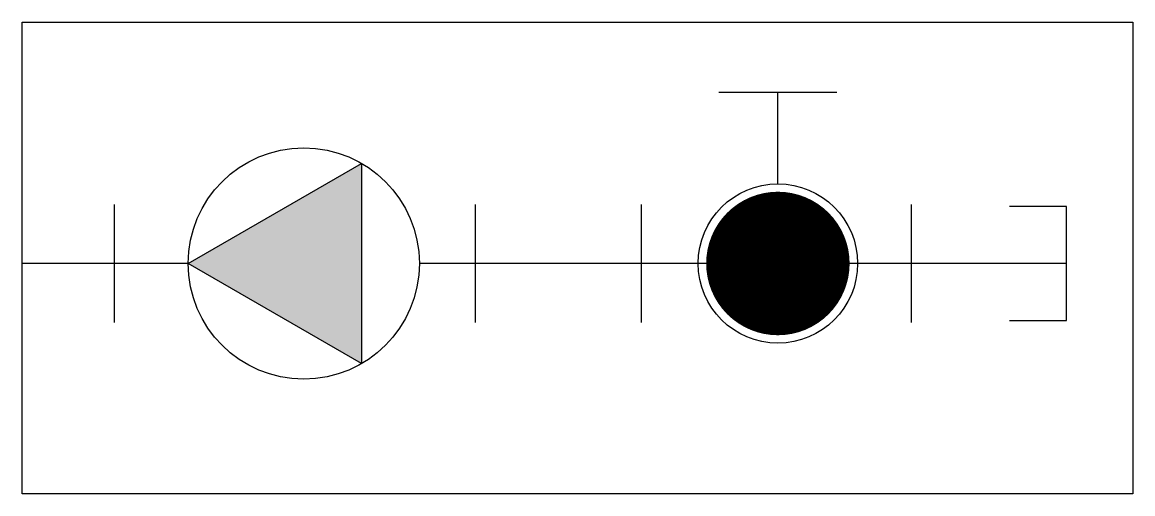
# Model space of a CAD drawing. Header units: millimetres. Extents: x -6901.23 to -6900.06, y -630.28 to -629.78.
import ezdxf

# ---------------------------------------------------------------- set-up
doc = ezdxf.new("R2010")
doc.units = ezdxf.units.MM
for name, color, linetype in [('A-03', 3, 'Continuous'), ('A-05', 5, 'Continuous'), ('A3', 3, 'Continuous'), ('EL-01', 1, 'Continuous'), ('EL-03', 3, 'Continuous'), ('IE-SIM', 3, 'Continuous'), ('Ltype_incêndio', 5, 'INCENDIO')]:
    doc.layers.add(name, color=color, linetype=linetype)
doc.linetypes.add('INCENDIO', pattern='A,0.5,-0.2,["+",Standard,S=0.15,R=0,X=-0.125,Y=-0.075],-0.05', length=0.75)

# ---------------------------------------------------------------- blocks, each defined once
blk = doc.blocks.new('TTT')
at = {"layer": 'IE-SIM'}
blk.add_lwpolyline([(-0.1758, 0), (0, -0.3045), (0.1758, 0)], close=True, dxfattribs=at)

msp = doc.modelspace()

# ---------------------------------------------------------------- linework, layer by layer
at = {"layer": 'A-03'}
msp.add_lwpolyline([(-6900.0565, -629.7809), (-6900.0565, -630.2777), (-6901.2269, -630.2777), (-6901.2269, -629.7809)], close=True, dxfattribs=at)
at = {"layer": 'A-05', "color": 2}
for p, q in [((-6900.3683, -629.8551), (-6900.4928, -629.8551)), ((-6900.4305, -629.9511), (-6900.4305, -629.8551)), ((-6900.5741, -630.0974), (-6900.5741, -629.9729)), ((-6900.2896, -630.0974), (-6900.2896, -629.9729))]:
    msp.add_line(p, q, dxfattribs=at)
at = {"layer": 'A-05', "color": 3}
for p, q in [((-6901.1301, -629.9729), (-6901.1301, -630.0974)), ((-6900.7494, -629.9729), (-6900.7494, -630.0974))]:
    msp.add_line(p, q, dxfattribs=at)
at = {"layer": 'A-05', "color": 1, "const_width": 0.0756}
msp.add_lwpolyline([(-6900.4683, -630.0351, 1), (-6900.3927, -630.0351, 1)], format="xyb", close=True, dxfattribs=at)
at = {"layer": 'A-05', "color": 2}
msp.add_circle((-6900.9302, -630.0351), 0.1218, dxfattribs=at)
at = {"layer": 'A-05', "color": 3}
msp.add_circle((-6900.4305, -630.0351), 0.084, dxfattribs=at)
at = {"layer": 'A3'}
msp.add_lwpolyline([(-6900.1863, -630.0951), (-6900.1263, -630.0951), (-6900.1263, -629.9751), (-6900.1863, -629.9751)], dxfattribs=at)
at = {"layer": 'EL-01'}
msp.add_solid([(-6901.052, -630.0351), (-6900.8693, -630.1406), (-6900.8693, -629.9296)], dxfattribs=at)
at = {"layer": 'Ltype_incêndio'}
for p, q in [((-6901.052, -630.0351), (-6901.2269, -630.0351)), ((-6900.1263, -630.0351), (-6900.8084, -630.0351))]:
    msp.add_line(p, q, dxfattribs=at)

# ---------------------------------------------------------------- block references
at = {"layer": 'EL-03', "xscale": -0.5999999999999959, "yscale": 0.599999999999909, "zscale": 0.6000000000000001, "rotation": 270.0001157154065}
msp.add_blockref('TTT', (-6900.8693, -630.0351), dxfattribs=at)

doc.saveas('drawing.dxf')
